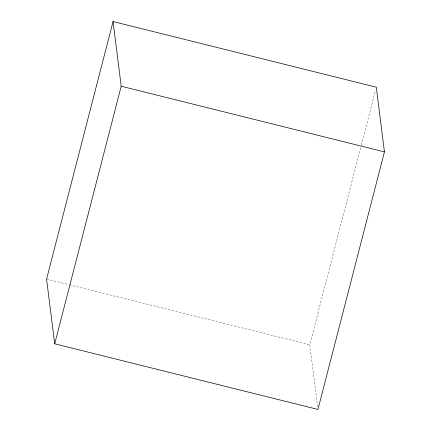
<?xml version="1.0" encoding="UTF-8"?>
<svg xmlns="http://www.w3.org/2000/svg" width="431" height="431" viewBox="0 0 431 431"><rect width="100%" height="100%" fill="white"/><g stroke="black" fill="none" stroke-linecap="round" stroke-linejoin="round"><path stroke-width="0.32" stroke-dasharray="2.15 1.62" d="M317.604 406.783L309.797 344.768L361.178 145.737M361.345 145.091L375.449 90.451M46.564 279.116L68.771 284.654M69.429 284.821L309.797 344.768"/><path stroke-width="0.65" d="M113.057 21.55L46.564 279.116L54.71 343.798L317.943 409.45L384.436 151.884L376.29 87.202L113.057 21.55L121.203 86.232L54.71 343.798M121.203 86.232L384.436 151.884"/></g></svg>
